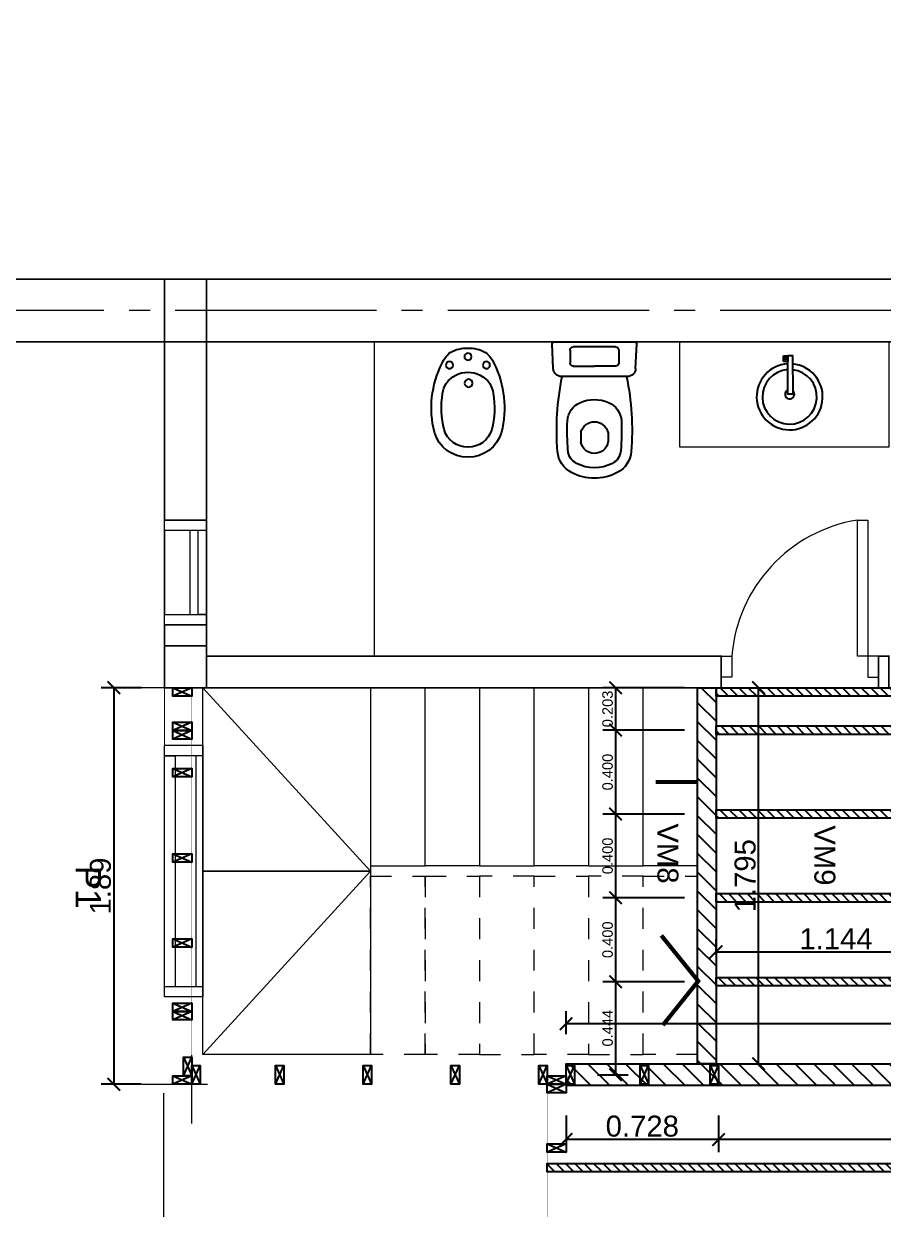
# Model space of a CAD drawing. Header units: millimetres. Extents: x 2924 to 6397, y 1555 to 1704.
# Drawn here: x 3217.87 to 3221.97, y 1561.3 to 1566.95 of the extents above; entities that cross this region are included whole.
import ezdxf

# ---------------------------------------------------------------- set-up
doc = ezdxf.new("R2010")
doc.units = ezdxf.units.MM
doc.header["$PDMODE"] = 35
for name, pattern in [('ACAD_ISO04W100', [30, 24, -3, 0, -3]), ('CONTINUA', [200, 100, 100]), ('DASHED', [0.75, 0.5, -0.25])]:
    doc.linetypes.add(name, pattern=pattern)
doc.layers.get('Defpoints').update_dxf_attribs({"color": 230})
for name, color, linetype in [('EJES', 8, 'Continuous'), ('P0- COLUMNAS HºAº', 7, 'Continuous'), ('P0-CARPINTERIAS', 7, 'Continuous'), ('P0-COTAS', 7, 'Continuous'), ('P0-MAMPOSTERIA LADRILLO', 7, 'Continuous'), ('P0-MUROS', 7, 'Continuous'), ('P0-PANEL', 7, 'Continuous'), ('P0-SANITARIOS', 7, 'Continuous'), ('P0-SOLADOS', 7, 'Continuous'), ('P0-TEXTOS', 7, 'Continuous'), ('P1-MAMPOSTERIA LADRILLO', 7, 'Continuous'), ('PT-MUROS', 7, 'Continuous')]:
    doc.layers.add(name, color=color, linetype=linetype)
doc.styles.add('Arial02.5', font='arial.ttf', dxfattribs={"width": 0.8, "height": 0.025})
doc.styles.add('Arial10', font='arial.ttf', dxfattribs={"height": 0.1})
doc.styles.get("Standard").update_dxf_attribs({"font": 'arial.ttf'})
doc.dimstyles.new('COTA-1-50', dxfattribs={"dimtxt": 0.1, "dimasz": 0.06, "dimexe": 0.06, "dimexo": 0.15, "dimgap": 0.0125, "dimtad": 1, "dimzin": 0, "dimdsep": 46, "dimtxsty": 'Arial10', "dimblk1": 'ARCHTICK', "dimblk2": 'ARCHTICK', "dimsah": 1, "dimcen": 0.09, "dimclrd": 7, "dimclre": 7, "dimclrt": 7, "dimazin": 0, "dimtfac": 1, "dimtofl": 0, "dimtmove": 2, "dimatfit": 3, "dimldrblk": 'ARCHTICK', "dimfxl": 1, "dimtolj": 1, "dimtzin": 0, "dimarcsym": 0})
pattern_1 = [(315, (1600.02386, 4649.00571), (0.0449012806, 0.0449012806), [])]

# ---------------------------------------------------------------- blocks, each defined once
blk = doc.blocks.new('A$C699B31DF')
at = {"color": 0}
for p, q in [((0.5232, 0.3989), (0.6416, 0.4042)), ((0.65, 0.3962), (0.65, 0.008)), ((0.485, 0.3589), (0.485, 0.0453)), ((0.5348, 0.303), (0.5348, 0.2021)), ((0.6115, 0.3181), (0.5499, 0.3181)), ((0.6266, 0.303), (0.6266, 0.1012)), ((0.2196, 0.267), (0.1744, 0.267)), ((0.5348, 0.1012), (0.5348, 0.2021)), ((0.2196, 0.1373), (0.1744, 0.1373)), ((0.6115, 0.0861), (0.5499, 0.0861)), ((0.5232, 0.0054), (0.6416, 0))]:
    blk.add_line(p, q, dxfattribs=at)
for centre, radius, start, end in [((0.525, 0.3589), 0.04, 92.6026, 180), ((0.642, 0.3962), 0.008, 0, 92.6026), ((0.1375, 0.2532), 0.125, 94.4928, 152.4143), ((0.2276, -0.8924), 1.2742, 78.3437, 94.4928), ((0.2354, 0.2021), 0.2354, 152.4143, 207.5857), ((0.2354, 0.2021), 0.1854, 152.4143, 207.5857), ((0.1375, 0.2532), 0.075, 94.4928, 152.4143), ((0.2276, -0.8924), 1.2242, 87.8575, 94.4928), ((0.2686, 0.2299), 0.1012, 22.7679, 87.2928), ((0.5499, 0.303), 0.0151, 90, 180), ((0.6115, 0.303), 0.0151, 0, 90), ((0.1837, 0.2021), 0.0655, 98.137, 261.863), ((0.2023, 0.2021), 0.0671, 284.9254, 75.0746), ((0.2016, 0.2021), 0.1736, 337.3386, 22.6614), ((0.1375, 0.151), 0.075, 207.5857, 265.5072), ((0.2686, 0.1744), 0.1012, 272.7072, 337.2321), ((0.1375, 0.151), 0.125, 207.5857, 265.5072), ((0.2276, 1.2966), 1.2242, 265.5072, 272.1425), ((0.5499, 0.1012), 0.0151, 180, 270), ((0.6115, 0.1012), 0.0151, 270, 0), ((0.2276, 1.2966), 1.2742, 265.5072, 281.6563), ((0.525, 0.0453), 0.04, 180, 267.3974), ((0.642, 0.008), 0.008, 267.3974, 0)]:
    blk.add_arc(centre, radius, start, end, dxfattribs=at)
blk = doc.blocks.new('A$C9e56f727')
at = {"color": 0}
for p, q in [((0.3012, 0.0687), (0.3123, 0.0847)), ((0.3241, 0.0529), (0.3012, 0.0687)), ((0.3123, 0.0847), (0.3352, 0.0689)), ((0.3352, 0.0689), (0.3241, 0.0529))]:
    blk.add_line(p, q, dxfattribs=at)
for points in [[(0.3241, 0.0529), (0.3109, 0.0338), (0.16, 0.1382), (0.1732, 0.1573)], [(0.3304, 0.0624), (0.328, 0.0589), (0.3138, 0.0687), (0.3162, 0.0722)]]:
    blk.add_lwpolyline(points, close=True, dxfattribs=at)
for centre, radius, start, end in [((0.1576, 0.1576), 0.1576, 328.4255, 319.9745), ((0.1577, 0.1577), 0.1301, 329.0576, 318.8141), ((0.1674, 0.1506), 0.0224, 348.282, 285.1805)]:
    blk.add_arc(centre, radius, start, end, dxfattribs=at)
blk = doc.blocks.new('A$Cc807aeb1')
at = {"color": 0}
for centre, radius in [((0.0864, 0.44), 0.017), ((0.1744, 0.48), 0.017), ((0.2624, 0.44), 0.017), ((0.1712, 0.3537), 0.0189)]:
    blk.add_circle(centre, radius, dxfattribs=at)
for centre, radius, start, end in [((0.1646, 0.3719), 0.1485, 86.2096, 120.184), ((0.1842, 0.3719), 0.1485, 59.816, 93.7904), ((0.1685, 0.4001), 0.1272, 128.1193, 157.7023), ((0.1803, 0.4001), 0.1272, 22.2977, 51.8807), ((0.4712, 0.2356), 0.4712, 153.1577, 194.2009), ((0.1744, 0.2793), 0.1267, 90, 144.912), ((0.1744, 0.2793), 0.1267, 35.088, 90), ((-0.1224, 0.2356), 0.4712, 345.7991, 26.8423), ((0.1997, 0.2791), 0.1483, 150.4552, 170.0091), ((0.1491, 0.2791), 0.1483, 9.9909, 29.5448), ((0.4712, 0.2356), 0.4232, 170.5935, 194.2009), ((-0.1224, 0.2356), 0.4232, 345.7991, 9.4065), ((0.173, 0.1648), 0.1648, 195.7672, 270.493), ((0.173, 0.1648), 0.1168, 196.4302, 270.493), ((0.1758, 0.1648), 0.1648, 269.507, 344.2328), ((0.1758, 0.1648), 0.1168, 269.507, 343.5698)]:
    blk.add_arc(centre, radius, start, end, dxfattribs=at)
blk = doc.blocks.new('_ARCHTICK')
at = {"color": 0, "linetype": 'ByBlock', "const_width": 0.15}
blk.add_lwpolyline([(-0.5, -0.5), (0.5, 0.5)], dxfattribs=at)
blk = doc.blocks.new('*D366')
at = {"layer": 'Defpoints', "color": 0, "transparency": 16777216}
for p in [(3218.585, 1563.7836), (3218.3031, 1561.8913), (3218.585, 1561.8913)]:
    blk.add_point(p, dxfattribs=at)
at = {"layer": 'P0-COTAS', "color": 7, "lineweight": -2, "transparency": 16777216}
for p, q in [((3218.435, 1563.7836), (3218.2431, 1563.7836)), ((3218.3031, 1563.7836), (3218.3031, 1561.8913)), ((3218.435, 1561.8913), (3218.2431, 1561.8913))]:
    blk.add_line(p, q, dxfattribs=at)
at = {"layer": 'P0-COTAS', "color": 7, "lineweight": -2, "transparency": 16777216, "xscale": 0.06, "yscale": 0.06, "zscale": 0.06}
for p, rotation in [((3218.3031, 1563.7836), 90), ((3218.3031, 1561.8913), 270)]:
    blk.add_blockref('_ARCHTICK', p, dxfattribs=dict(at, rotation=rotation))
at = {"layer": 'P0-COTAS', "color": 7, "lineweight": 0, "transparency": 16777216, "insert": (3218.2395, 1562.8374), "char_height": 0.1, "attachment_point": 5, "rotation": 90, "style": 'Arial10'}
blk.add_mtext('\\A1;1.89', dxfattribs=at)
blk = doc.blocks.new('A$C5d8a38c0')
at = {"color": 0, "const_width": 0.0003}
blk.add_lwpolyline([(0, 0.0904), (0.71, 0.0904), (0.71, 0.0004), (0, 0.0004)], close=True, dxfattribs=at)
at = {"color": 0}
for points in [[(0, 0.0904), (0.04, 0.0904), (0.04, 0.0004), (0, 0.0004), (0, 0.0904), (0.04, 0.0004), (0, 0.0004), (0.04, 0.0904)], [(0.284, 0.0904), (0.324, 0.0904), (0.324, 0.0004), (0.284, 0.0004), (0.284, 0.0904), (0.324, 0.0004), (0.284, 0.0004), (0.324, 0.0904)], [(0.67, 0.0904), (0.71, 0.0904), (0.71, 0.0004), (0.67, 0.0004), (0.67, 0.0904), (0.71, 0.0004), (0.67, 0.0004), (0.71, 0.0904)]]:
    blk.add_lwpolyline(points, dxfattribs=at)
blk = doc.blocks.new('A$C00c50a6b')
at = {"color": 0, "const_width": 0.0003}
blk.add_lwpolyline([(0.09, 0), (0, 0), (0, 2.5125), (0.09, 2.5125)], close=True, dxfattribs=at)
at = {"color": 0}
for points in [[(0, 2.4725), (0, 2.5125), (0.09, 2.5125), (0.09, 2.4725), (0, 2.4725), (0.09, 2.5125), (0.09, 2.4725), (0, 2.5125)], [(0, 2.13875), (0, 2.17875), (0.09, 2.17875), (0.09, 2.13875), (0, 2.13875), (0.09, 2.17875), (0.09, 2.13875), (0, 2.17875)], [(0, 1.785), (0, 1.825), (0.09, 1.825), (0.09, 1.785), (0, 1.785), (0.09, 1.825), (0.09, 1.785), (0, 1.825)], [(0.05, 1.785), (0.09, 1.785), (0.09, 1.695), (0.05, 1.695), (0.05, 1.785), (0.09, 1.695), (0.05, 1.695), (0.09, 1.785)], [(0, 1.655), (0, 1.695), (0.09, 1.695), (0.09, 1.655), (0, 1.655), (0.09, 1.695), (0.09, 1.655), (0, 1.695)], [(0, 1.23625), (0, 1.27625), (0.09, 1.27625), (0.09, 1.23625), (0, 1.23625), (0.09, 1.27625), (0.09, 1.23625), (0, 1.27625)], [(0, 0.8175), (0, 0.8575), (0.09, 0.8575), (0.09, 0.8175), (0, 0.8175), (0.09, 0.8575), (0.09, 0.8175), (0, 0.8575)], [(0, 0.39875), (0, 0.43875), (0.09, 0.43875), (0.09, 0.39875), (0, 0.39875), (0.09, 0.43875), (0.09, 0.39875), (0, 0.43875)], [(0, 0), (0, 0.04), (0.09, 0.04), (0.09, 0), (0, 0), (0.09, 0.04), (0.09, 0), (0, 0.04)]]:
    blk.add_lwpolyline(points, dxfattribs=at)
blk = doc.blocks.new('A$C87677e07')
at = {"color": 0, "const_width": 0.0005}
blk.add_lwpolyline([(0, 0.09), (1.8925, 0.09), (1.8925, 0), (0, 0)], close=True, dxfattribs=at)
at = {"color": 0}
for points in [[(0, 0.09), (0.04, 0.09), (0.04, 0), (0, 0), (0, 0.09), (0.04, 0), (0, 0), (0.04, 0.09)], [(0.165, 0.09), (0.205, 0.09), (0.205, 0), (0.165, 0), (0.165, 0.09), (0.205, 0), (0.165, 0), (0.205, 0.09)], [(0.205, 0.09), (0.245, 0.09), (0.245, 0), (0.205, 0), (0.205, 0.09), (0.245, 0), (0.205, 0), (0.245, 0.09)], [(1.505, 0.09), (1.545, 0.09), (1.545, 0), (1.505, 0), (1.505, 0.09), (1.545, 0), (1.505, 0), (1.545, 0.09)], [(1.545, 0.09), (1.585, 0.09), (1.585, 0), (1.545, 0), (1.545, 0.09), (1.585, 0), (1.545, 0), (1.585, 0.09)], [(1.7625, 0.05), (1.7625, 0.09), (1.8525, 0.09), (1.8525, 0.05), (1.7625, 0.05), (1.8525, 0.09), (1.8525, 0.05), (1.7625, 0.09)], [(1.8525, 0.09), (1.8925, 0.09), (1.8925, 0), (1.8525, 0), (1.8525, 0.09), (1.8925, 0), (1.8525, 0), (1.8925, 0.09)]]:
    blk.add_lwpolyline(points, dxfattribs=at)
at = {"color": 8}
for points in [[(0.386, 0.09), (0.426, 0.09), (0.426, 0), (0.386, 0), (0.386, 0.09), (0.426, 0), (0.386, 0), (0.426, 0.09)], [(0.792, 0.09), (0.832, 0.09), (0.832, 0), (0.792, 0), (0.792, 0.09), (0.832, 0), (0.792, 0), (0.832, 0.09)], [(1.198, 0.09), (1.238, 0.09), (1.238, 0), (1.198, 0), (1.198, 0.09), (1.238, 0), (1.198, 0), (1.238, 0.09)]]:
    blk.add_lwpolyline(points, dxfattribs=at)
blk = doc.blocks.new('*D390')
at = {"layer": 'Defpoints', "color": 0, "transparency": 16777216}
for p in [(3221.1755, 1563.7838), (3221.378, 1563.7838), (3221.1755, 1561.9892)]:
    blk.add_point(p, dxfattribs=at)
at = {"layer": 'PT-MUROS', "color": 7, "lineweight": -2, "transparency": 16777216}
for p, q in [((3221.3255, 1563.7838), (3221.438, 1563.7838)), ((3221.378, 1561.9892), (3221.378, 1563.7838)), ((3221.3255, 1561.9892), (3221.438, 1561.9892))]:
    blk.add_line(p, q, dxfattribs=at)
at = {"layer": 'PT-MUROS', "color": 7, "lineweight": -2, "transparency": 16777216, "xscale": 0.06, "yscale": 0.06, "zscale": 0.06}
for p, rotation in [((3221.378, 1563.7838), 90), ((3221.378, 1561.9892), 270)]:
    blk.add_blockref('_ARCHTICK', p, dxfattribs=dict(at, rotation=rotation))
at = {"layer": 'PT-MUROS', "color": 7, "transparency": 16777216, "insert": (3221.3144, 1562.8865), "char_height": 0.1, "attachment_point": 5, "rotation": 90, "style": 'Arial10'}
blk.add_mtext('\\A1;1.795', dxfattribs=at)
blk = doc.blocks.new('*D391')
at = {"layer": 'Defpoints', "color": 0, "transparency": 16777216}
for p in [(3222.3197, 1562.5234), (3221.1755, 1562.3611), (3222.3197, 1562.3611)]:
    blk.add_point(p, dxfattribs=at)
at = {"layer": 'PT-MUROS', "color": 7, "lineweight": -2, "transparency": 16777216}
for p, q in [((3221.1755, 1562.5111), (3221.1755, 1562.5834)), ((3222.3197, 1562.5111), (3222.3197, 1562.5834)), ((3221.1755, 1562.5234), (3222.3197, 1562.5234))]:
    blk.add_line(p, q, dxfattribs=at)
at = {"layer": 'PT-MUROS', "color": 7, "lineweight": -2, "transparency": 16777216, "xscale": 0.06, "yscale": 0.06, "zscale": 0.06, "rotation": 180}
blk.add_blockref('_ARCHTICK', (3221.1755, 1562.5234), dxfattribs=at)
at = {"layer": 'PT-MUROS', "color": 7, "lineweight": -2, "transparency": 16777216, "xscale": 0.06, "yscale": 0.06, "zscale": 0.06}
blk.add_blockref('_ARCHTICK', (3222.3197, 1562.5234), dxfattribs=at)
at = {"layer": 'PT-MUROS', "color": 7, "transparency": 16777216, "insert": (3221.7476, 1562.5861), "char_height": 0.1, "attachment_point": 5, "style": 'Arial10'}
blk.add_mtext('\\A1;1.144', dxfattribs=at)
blk = doc.blocks.new('*D397')
at = {"layer": 'Defpoints', "color": 0, "transparency": 16777216}
for p in [(3131.8929, 1621.2407), (3132.8809, 1621.2407), (3132.8809, 1620.9033), (3220.46, 1562.1805), (3220.46, 1561.9813), (3228.345, 1561.9812)]:
    blk.add_point(p, dxfattribs=at)
at = {"layer": 'PT-MUROS', "color": 7, "lineweight": -2, "transparency": 16777216}
for p, q in [((3131.8929, 1621.0907), (3131.8929, 1620.8433)), ((3132.8809, 1621.0907), (3132.8809, 1620.8433)), ((3131.8929, 1620.9033), (3132.8809, 1620.9033)), ((3220.46, 1562.1313), (3220.46, 1562.2405)), ((3228.345, 1562.1312), (3228.345, 1562.2405)), ((3228.345, 1562.1805), (3220.46, 1562.1805))]:
    blk.add_line(p, q, dxfattribs=at)
at = {"layer": 'PT-MUROS', "color": 7, "lineweight": -2, "transparency": 16777216, "xscale": 0.06, "yscale": 0.06, "zscale": 0.06, "rotation": 180}
for p in [(3131.8929, 1620.9033), (3220.46, 1562.1805)]:
    blk.add_blockref('_ARCHTICK', p, dxfattribs=at)
at = {"layer": 'PT-MUROS', "color": 7, "lineweight": -2, "transparency": 16777216, "xscale": 0.06, "yscale": 0.06, "zscale": 0.06}
for p in [(3132.8809, 1620.9033), (3228.345, 1562.1805)]:
    blk.add_blockref('_ARCHTICK', p, dxfattribs=at)
at = {"layer": 'PT-MUROS', "color": 7, "transparency": 16777216, "char_height": 0.1, "attachment_point": 5, "style": 'Arial10'}
for s, insert in [('\\A1;0.99', (3132.3869, 1620.9668)), ('\\A1;7.885', (3224.4025, 1562.244))]:
    blk.add_mtext(s, dxfattribs=dict(at, insert=insert))
blk = doc.blocks.new('*D394')
at = {"layer": 'Defpoints', "color": 0, "transparency": 16777216}
for p in [(3221.1875, 1561.8932), (3223.7355, 1561.8932), (3221.1875, 1561.6277)]:
    blk.add_point(p, dxfattribs=at)
at = {"layer": 'PT-MUROS', "color": 7, "lineweight": -2, "transparency": 16777216}
for p, q in [((3221.1875, 1561.7432), (3221.1875, 1561.5677)), ((3223.7355, 1561.7432), (3223.7355, 1561.5677)), ((3223.7355, 1561.6277), (3221.1875, 1561.6277))]:
    blk.add_line(p, q, dxfattribs=at)
at = {"layer": 'PT-MUROS', "color": 7, "lineweight": -2, "transparency": 16777216, "xscale": 0.06, "yscale": 0.06, "zscale": 0.06, "rotation": 180}
blk.add_blockref('_ARCHTICK', (3221.1875, 1561.6277), dxfattribs=at)
at = {"layer": 'PT-MUROS', "color": 7, "lineweight": -2, "transparency": 16777216, "xscale": 0.06, "yscale": 0.06, "zscale": 0.06}
blk.add_blockref('_ARCHTICK', (3223.7355, 1561.6277), dxfattribs=at)
at = {"layer": 'PT-MUROS', "color": 7, "transparency": 16777216, "insert": (3222.4615, 1561.6913), "char_height": 0.1, "attachment_point": 5, "style": 'Arial10'}
blk.add_mtext('\\A1;2.548', dxfattribs=at)
blk = doc.blocks.new('*D396')
at = {"layer": 'Defpoints', "color": 0, "transparency": 16777216}
for p in [(3220.46, 1561.8932), (3221.1875, 1561.8932), (3220.46, 1561.6277)]:
    blk.add_point(p, dxfattribs=at)
at = {"layer": 'PT-MUROS', "color": 7, "lineweight": -2, "transparency": 16777216}
for p, q in [((3220.46, 1561.7432), (3220.46, 1561.5677)), ((3221.1875, 1561.7432), (3221.1875, 1561.5677)), ((3221.1875, 1561.6277), (3220.46, 1561.6277))]:
    blk.add_line(p, q, dxfattribs=at)
at = {"layer": 'PT-MUROS', "color": 7, "lineweight": -2, "transparency": 16777216, "xscale": 0.06, "yscale": 0.06, "zscale": 0.06, "rotation": 180}
blk.add_blockref('_ARCHTICK', (3220.46, 1561.6277), dxfattribs=at)
at = {"layer": 'PT-MUROS', "color": 7, "lineweight": -2, "transparency": 16777216, "xscale": 0.06, "yscale": 0.06, "zscale": 0.06}
blk.add_blockref('_ARCHTICK', (3221.1875, 1561.6277), dxfattribs=at)
at = {"layer": 'PT-MUROS', "color": 7, "transparency": 16777216, "insert": (3220.8237, 1561.6913), "char_height": 0.1, "attachment_point": 5, "style": 'Arial10'}
blk.add_mtext('\\A1;0.728', dxfattribs=at)
blk = doc.blocks.new('*D398')
at = {"layer": 'Defpoints', "color": 0, "transparency": 16777216}
for p in [(3132.8809, 1621.2407), (3133.8688, 1621.2407), (3133.8688, 1620.9033), (3228.345, 1565.4338), (3228.345, 1565.1812), (3228.5754, 1565.1812)]:
    blk.add_point(p, dxfattribs=at)
at = {"layer": 'PT-MUROS', "color": 7, "lineweight": -2, "transparency": 16777216}
for p, q in [((3132.8809, 1621.0907), (3132.8809, 1620.8433)), ((3133.8688, 1621.0907), (3133.8688, 1620.8433)), ((3132.8809, 1620.9033), (3133.8688, 1620.9033)), ((3228.495, 1565.4338), (3228.6354, 1565.4338)), ((3228.5754, 1565.4338), (3228.5754, 1565.1812)), ((3228.495, 1565.1812), (3228.6354, 1565.1812))]:
    blk.add_line(p, q, dxfattribs=at)
at = {"layer": 'PT-MUROS', "color": 7, "lineweight": -2, "transparency": 16777216, "xscale": 0.06, "yscale": 0.06, "zscale": 0.06}
for p, rotation in [((3132.8809, 1620.9033), 180), ((3228.5754, 1565.4338), 90), ((3228.5754, 1565.1812), 270)]:
    blk.add_blockref('_ARCHTICK', p, dxfattribs=dict(at, rotation=rotation))
blk.add_blockref('_ARCHTICK', (3133.8688, 1620.9033), dxfattribs=at)
at = {"layer": 'PT-MUROS', "color": 7, "transparency": 16777216, "insert": (3133.3748, 1620.9668), "char_height": 0.1, "attachment_point": 5, "style": 'Arial10'}
blk.add_mtext('\\A1;0.99', dxfattribs=at)
at = {"layer": 'PT-MUROS', "color": 7, "transparency": 16777216, "insert": (3228.5373, 1565.3075), "char_height": 0.05, "attachment_point": 5, "rotation": 90}
blk.add_mtext('\\A1;0.253', dxfattribs=at)
blk = doc.blocks.new('*D383')
at = {"layer": 'Defpoints', "color": 0, "transparency": 16777216}
for p in [(3221.1755, 1563.7838), (3220.6962, 1563.5811), (3221.1755, 1563.5811)]:
    blk.add_point(p, dxfattribs=at)
at = {"layer": 'PT-MUROS', "color": 7, "lineweight": -2, "transparency": 16777216}
for p, q in [((3221.0255, 1563.7838), (3220.6362, 1563.7838)), ((3220.6962, 1563.7838), (3220.6962, 1563.5811)), ((3221.0255, 1563.5811), (3220.6362, 1563.5811))]:
    blk.add_line(p, q, dxfattribs=at)
at = {"layer": 'PT-MUROS', "color": 7, "lineweight": -2, "transparency": 16777216, "xscale": 0.06, "yscale": 0.06, "zscale": 0.06}
for p, rotation in [((3220.6962, 1563.7838), 90), ((3220.6962, 1563.5811), 270)]:
    blk.add_blockref('_ARCHTICK', p, dxfattribs=dict(at, rotation=rotation))
at = {"layer": 'PT-MUROS', "color": 7, "transparency": 16777216, "insert": (3220.6582, 1563.6824), "char_height": 0.05, "attachment_point": 5, "rotation": 90}
blk.add_mtext('\\A1;0.203', dxfattribs=at)
blk = doc.blocks.new('*D384')
at = {"layer": 'Defpoints', "color": 0, "transparency": 16777216}
for p in [(3221.1755, 1563.5811), (3220.6962, 1563.1811), (3221.1755, 1563.1811)]:
    blk.add_point(p, dxfattribs=at)
at = {"layer": 'PT-MUROS', "color": 7, "lineweight": -2, "transparency": 16777216}
for p, q in [((3221.0255, 1563.5811), (3220.6362, 1563.5811)), ((3220.6962, 1563.5811), (3220.6962, 1563.1811)), ((3221.0255, 1563.1811), (3220.6362, 1563.1811))]:
    blk.add_line(p, q, dxfattribs=at)
at = {"layer": 'PT-MUROS', "color": 7, "lineweight": -2, "transparency": 16777216, "xscale": 0.06, "yscale": 0.06, "zscale": 0.06}
for p, rotation in [((3220.6962, 1563.5811), 90), ((3220.6962, 1563.1811), 270)]:
    blk.add_blockref('_ARCHTICK', p, dxfattribs=dict(at, rotation=rotation))
at = {"layer": 'PT-MUROS', "color": 7, "transparency": 16777216, "insert": (3220.6582, 1563.3811), "char_height": 0.05, "attachment_point": 5, "rotation": 90}
blk.add_mtext('\\A1;0.400', dxfattribs=at)
blk = doc.blocks.new('*D385')
at = {"layer": 'Defpoints', "color": 0, "transparency": 16777216}
for p in [(3221.1755, 1563.1811), (3220.6962, 1562.7811), (3221.1755, 1562.7811)]:
    blk.add_point(p, dxfattribs=at)
at = {"layer": 'PT-MUROS', "color": 7, "lineweight": -2, "transparency": 16777216}
for p, q in [((3221.0255, 1563.1811), (3220.6362, 1563.1811)), ((3220.6962, 1563.1811), (3220.6962, 1562.7811)), ((3221.0255, 1562.7811), (3220.6362, 1562.7811))]:
    blk.add_line(p, q, dxfattribs=at)
at = {"layer": 'PT-MUROS', "color": 7, "lineweight": -2, "transparency": 16777216, "xscale": 0.06, "yscale": 0.06, "zscale": 0.06}
for p, rotation in [((3220.6962, 1563.1811), 90), ((3220.6962, 1562.7811), 270)]:
    blk.add_blockref('_ARCHTICK', p, dxfattribs=dict(at, rotation=rotation))
at = {"layer": 'PT-MUROS', "color": 7, "transparency": 16777216, "insert": (3220.6582, 1562.9811), "char_height": 0.05, "attachment_point": 5, "rotation": 90}
blk.add_mtext('\\A1;0.400', dxfattribs=at)
blk = doc.blocks.new('*D386')
at = {"layer": 'Defpoints', "color": 0, "transparency": 16777216}
for p in [(3221.1755, 1562.7811), (3220.6962, 1562.3811), (3221.1755, 1562.3811)]:
    blk.add_point(p, dxfattribs=at)
at = {"layer": 'PT-MUROS', "color": 7, "lineweight": -2, "transparency": 16777216}
for p, q in [((3221.0255, 1562.7811), (3220.6362, 1562.7811)), ((3220.6962, 1562.7811), (3220.6962, 1562.3811)), ((3221.0255, 1562.3811), (3220.6362, 1562.3811))]:
    blk.add_line(p, q, dxfattribs=at)
at = {"layer": 'PT-MUROS', "color": 7, "lineweight": -2, "transparency": 16777216, "xscale": 0.06, "yscale": 0.06, "zscale": 0.06}
for p, rotation in [((3220.6962, 1562.7811), 90), ((3220.6962, 1562.3811), 270)]:
    blk.add_blockref('_ARCHTICK', p, dxfattribs=dict(at, rotation=rotation))
at = {"layer": 'PT-MUROS', "color": 7, "transparency": 16777216, "insert": (3220.6582, 1562.5811), "char_height": 0.05, "attachment_point": 5, "rotation": 90}
blk.add_mtext('\\A1;0.400', dxfattribs=at)
blk = doc.blocks.new('*D387')
at = {"layer": 'Defpoints', "color": 0, "transparency": 16777216}
for p in [(3221.1755, 1562.3811), (3220.46, 1561.9372), (3220.6962, 1561.9372)]:
    blk.add_point(p, dxfattribs=at)
at = {"layer": 'PT-MUROS', "color": 7, "lineweight": -2, "transparency": 16777216}
for p, q in [((3221.0255, 1562.3811), (3220.6362, 1562.3811)), ((3220.6962, 1562.3811), (3220.6962, 1561.9372)), ((3220.61, 1561.9372), (3220.7562, 1561.9372))]:
    blk.add_line(p, q, dxfattribs=at)
at = {"layer": 'PT-MUROS', "color": 7, "lineweight": -2, "transparency": 16777216, "xscale": 0.06, "yscale": 0.06, "zscale": 0.06}
for p, rotation in [((3220.6962, 1562.3811), 90), ((3220.6962, 1561.9372), 270)]:
    blk.add_blockref('_ARCHTICK', p, dxfattribs=dict(at, rotation=rotation))
at = {"layer": 'PT-MUROS', "color": 7, "transparency": 16777216, "insert": (3220.6582, 1562.1592), "char_height": 0.05, "attachment_point": 5, "rotation": 90}
blk.add_mtext('\\A1;0.444', dxfattribs=at)

msp = doc.modelspace()

# ---------------------------------------------------------------- hatches: boundary and pattern name
at = {"layer": 'PT-MUROS'}
h = msp.add_hatch(dxfattribs=at)
h.set_pattern_fill('ANSI31', color=4, scale=0.01, angle=-90)
h.set_pattern_definition([(315, (1600.023862, 4649.005712), (0.0224506403, 0.0224506403), [])])
h.paths.add_polyline_path([(3228.345, 1559.1132), (3228.345, 1559.0732), (3226.3952, 1559.0732), (3226.3952, 1559.1132)])
h.paths.add_polyline_path([(3228.345, 1559.5132), (3228.345, 1559.4732), (3226.3952, 1559.4732), (3226.3952, 1559.5132)])
h.paths.add_polyline_path([(3228.345, 1559.9132), (3228.345, 1559.8732), (3226.3952, 1559.8732), (3226.3952, 1559.9132)])
h.paths.add_polyline_path([(3228.345, 1560.3132), (3228.345, 1560.2732), (3226.3952, 1560.2732), (3226.3952, 1560.3132)])
h.paths.add_polyline_path([(3228.345, 1560.7132), (3228.345, 1560.6732), (3226.3952, 1560.6732), (3226.3952, 1560.7132)])
h.paths.add_polyline_path([(3228.345, 1561.1132), (3228.345, 1561.0732), (3226.3952, 1561.0732), (3226.3952, 1561.1132)])
h.paths.add_polyline_path([(3228.345, 1561.5132), (3228.345, 1561.4732), (3226.3952, 1561.4732), (3226.3952, 1561.5132)])
h.paths.add_polyline_path([(3228.345, 1563.6012), (3228.345, 1563.5612), (3226.3952, 1563.5612), (3226.3952, 1563.6012)])
h.paths.add_polyline_path([(3228.345, 1563.2012), (3228.345, 1563.1612), (3226.3952, 1563.1612), (3226.3952, 1563.2012)])
h.paths.add_polyline_path([(3228.345, 1562.8012), (3228.345, 1562.7612), (3226.3952, 1562.7612), (3226.3952, 1562.8012)])
h.paths.add_polyline_path([(3228.345, 1562.4012), (3228.345, 1562.3612), (3226.3952, 1562.3612), (3226.3952, 1562.4012)])
h.paths.add_polyline_path([(3228.345, 1565.2012), (3228.345, 1565.1612), (3226.3952, 1565.1612), (3226.3952, 1565.2012)])
h.paths.add_polyline_path([(3228.345, 1564.8012), (3228.345, 1564.7612), (3226.3952, 1564.7612), (3226.3952, 1564.8012)])
h.paths.add_polyline_path([(3228.345, 1564.4012), (3228.345, 1564.3612), (3226.3952, 1564.3612), (3226.3952, 1564.4012)])
h.paths.add_polyline_path([(3228.345, 1564.0012), (3228.345, 1563.9612), (3226.3952, 1563.9612), (3226.3952, 1564.0012)])
h.paths.add_polyline_path([(3228.345, 1565.4336), (3228.345, 1565.3936), (3226.3952, 1565.3936), (3226.3952, 1565.4336)])
h.paths.add_polyline_path([(3226.3072, 1564.8012), (3226.3072, 1564.7612), (3224.4815, 1564.7612), (3224.4815, 1564.8012)])
h.paths.add_polyline_path([(3226.3072, 1564.4012), (3226.3072, 1564.3612), (3224.4815, 1564.3612), (3224.4815, 1564.4012)])
h.paths.add_polyline_path([(3226.3072, 1564.0012), (3226.3072, 1563.9612), (3224.4815, 1563.9612), (3224.4815, 1564.0012)])
h.paths.add_polyline_path([(3226.3072, 1563.6012), (3226.3072, 1563.5612), (3224.4815, 1563.5612), (3224.4815, 1563.6012)])
h.paths.add_polyline_path([(3226.3072, 1563.2012), (3226.3072, 1563.1612), (3224.4815, 1563.1612), (3224.4815, 1563.2012)])
h.paths.add_polyline_path([(3226.3072, 1562.8012), (3226.3072, 1562.7612), (3224.4815, 1562.7612), (3224.4815, 1562.8012)])
h.paths.add_polyline_path([(3226.3072, 1562.4012), (3226.3072, 1562.3612), (3224.4815, 1562.3612), (3224.4815, 1562.4012)])
h.paths.add_polyline_path([(3226.3072, 1565.4336), (3226.3072, 1565.3936), (3224.4815, 1565.3936), (3224.4815, 1565.4336)])
h.paths.add_polyline_path([(3226.3072, 1565.2012), (3226.3072, 1565.1612), (3224.4815, 1565.1612), (3224.4815, 1565.2012)])
h.paths.add_polyline_path([(3224.3935, 1563.6012), (3224.3935, 1563.5612), (3222.4077, 1563.5612), (3222.4077, 1563.6012)])
h.paths.add_polyline_path([(3224.3935, 1563.2012), (3224.3935, 1563.1612), (3222.4077, 1563.1612), (3222.4077, 1563.2012)])
h.paths.add_polyline_path([(3224.3935, 1562.8012), (3224.3935, 1562.7612), (3222.4077, 1562.7612), (3222.4077, 1562.8012)])
h.paths.add_polyline_path([(3224.3935, 1562.4012), (3224.3935, 1562.3612), (3222.4077, 1562.3612), (3222.4077, 1562.4012)])
h.paths.add_polyline_path([(3224.3935, 1564.4012), (3224.3935, 1564.3612), (3222.2, 1564.3612), (3222.2, 1564.4012)])
h.paths.add_polyline_path([(3224.3935, 1564.0012), (3224.3935, 1563.9612), (3222.2, 1563.9612), (3222.2, 1564.0012)])
h.paths.add_polyline_path([(3224.3935, 1565.4336), (3224.3935, 1565.3936), (3222.2, 1565.3935), (3222.2, 1565.4335)])
h.paths.add_polyline_path([(3224.3935, 1565.2012), (3224.3935, 1565.1612), (3222.2, 1565.1612), (3222.2, 1565.2012)])
h.paths.add_polyline_path([(3224.3935, 1564.8012), (3224.3935, 1564.7612), (3222.2, 1564.7612), (3222.2, 1564.8012)])
h.paths.add_polyline_path([(3222.3197, 1562.4011), (3222.3197, 1562.3611), (3221.1755, 1562.3611), (3221.1755, 1562.4011)])
h.paths.add_polyline_path([(3222.3197, 1563.6011), (3222.3197, 1563.5611), (3221.1755, 1563.5611), (3221.1755, 1563.6011)])
h.paths.add_polyline_path([(3222.3197, 1563.2011), (3222.3197, 1563.1611), (3221.1755, 1563.1611), (3221.1755, 1563.2011)])
h.paths.add_polyline_path([(3222.3197, 1562.8011), (3222.3197, 1562.7611), (3221.1755, 1562.7611), (3221.1755, 1562.8011)])
h.paths.add_polyline_path([(3222.3197, 1563.7838), (3222.3197, 1563.7438), (3221.1755, 1563.7438), (3221.1755, 1563.7838)])
h.paths.add_polyline_path([(3222.3197, 1560.3131), (3222.3197, 1560.2731), (3220.37, 1560.2731), (3220.37, 1560.3131)])
h.paths.add_polyline_path([(3222.3197, 1560.7131), (3222.3197, 1560.6731), (3220.37, 1560.6731), (3220.37, 1560.7131)])
h.paths.add_polyline_path([(3222.3197, 1561.1131), (3222.3197, 1561.0731), (3220.37, 1561.0731), (3220.37, 1561.1131)])
h.paths.add_polyline_path([(3222.3197, 1561.5131), (3222.3197, 1561.4731), (3220.37, 1561.4731), (3220.37, 1561.5131)])
h.paths.add_polyline_path([(3222.3197, 1559.5131), (3222.3197, 1559.4731), (3220.37, 1559.4731), (3220.37, 1559.5131)])
h.paths.add_polyline_path([(3222.3197, 1559.9131), (3222.3197, 1559.8731), (3220.37, 1559.8731), (3220.37, 1559.9131)])
h.paths.add_polyline_path([(3222.3197, 1559.1131), (3222.3197, 1559.0731), (3220.37, 1559.0731), (3220.37, 1559.1131)])
h.paths.add_polyline_path([(3224.3935, 1559.1132), (3224.3935, 1559.0732), (3222.4077, 1559.0732), (3222.4077, 1559.1132)])
h.paths.add_polyline_path([(3224.3934, 1561.5132), (3224.3934, 1561.4732), (3222.4077, 1561.4732), (3222.4077, 1561.5132)])
h.paths.add_polyline_path([(3224.3935, 1561.1132), (3224.3935, 1561.0732), (3222.4077, 1561.0732), (3222.4077, 1561.1132)])
h.paths.add_polyline_path([(3224.3935, 1560.7132), (3224.3935, 1560.6732), (3222.4077, 1560.6732), (3222.4077, 1560.7132)])
h.paths.add_polyline_path([(3224.3935, 1560.3132), (3224.3935, 1560.2732), (3222.4077, 1560.2732), (3222.4077, 1560.3132)])
h.paths.add_polyline_path([(3224.3935, 1559.9132), (3224.3935, 1559.8732), (3222.4077, 1559.8732), (3222.4077, 1559.9132)])
h.paths.add_polyline_path([(3224.3935, 1559.5132), (3224.3935, 1559.4732), (3222.4077, 1559.4732), (3222.4077, 1559.5132)])
h.paths.add_polyline_path([(3226.3072, 1559.1132), (3226.3072, 1559.0732), (3224.4815, 1559.0732), (3224.4815, 1559.1132)])
h.paths.add_polyline_path([(3226.3072, 1561.5132), (3226.3072, 1561.4732), (3224.4815, 1561.4732), (3224.4815, 1561.5132)])
h.paths.add_polyline_path([(3226.3072, 1561.1132), (3226.3072, 1561.0732), (3224.4815, 1561.0732), (3224.4815, 1561.1132)])
h.paths.add_polyline_path([(3226.3072, 1560.7132), (3226.3072, 1560.6732), (3224.4815, 1560.6732), (3224.4815, 1560.7132)])
h.paths.add_polyline_path([(3226.3072, 1560.3132), (3226.3072, 1560.2732), (3224.4815, 1560.2732), (3224.4815, 1560.3132)])
h.paths.add_polyline_path([(3226.3072, 1559.9132), (3226.3072, 1559.8732), (3224.4815, 1559.8732), (3224.4815, 1559.9132)])
h.paths.add_polyline_path([(3226.3072, 1559.5132), (3226.3072, 1559.4732), (3224.4815, 1559.4732), (3224.4815, 1559.5132)])
h = msp.add_hatch(dxfattribs=at)
h.set_pattern_fill('ANSI31', color=3, scale=0.02, angle=-90)
h.set_pattern_definition(pattern_1)
h.paths.add_polyline_path([(3221.1755, 1563.7838), (3221.1755, 1561.9892), (3221.0875, 1561.9892), (3221.0875, 1563.7838)])
h = msp.add_hatch(dxfattribs=at)
h.set_pattern_fill('ANSI31', color=2, scale=0.02, angle=-90)
h.set_pattern_definition(pattern_1)
h.paths.add_polyline_path([(3228.345, 1561.9892), (3228.345, 1561.8852), (3220.46, 1561.8852), (3220.46, 1561.9892)])

# ---------------------------------------------------------------- linework, layer by layer
at = {"layer": 'EJES', "color": 8, "linetype": 'ACAD_ISO04W100', "lineweight": 0, "ltscale": 0.04}
msp.add_lwpolyline([(3244.2558, 1565.5836), (3211.8517, 1565.5836)], dxfattribs=at)
at = {"layer": 'P0- COLUMNAS HºAº', "color": 8, "lineweight": 0, "const_width": 0.008}
for points in [[(3218.7455, 1565.4336), (3218.5455, 1565.4336), (3218.5455, 1565.7336), (3218.7455, 1565.7336)], [(3218.7455, 1563.9836), (3218.7455, 1563.7836), (3218.5455, 1563.7836), (3218.5455, 1563.9836)]]:
    msp.add_lwpolyline(points, close=True, dxfattribs=at)
at = {"layer": 'P0-CARPINTERIAS', "color": 8, "linetype": 'CONTINUA', "lineweight": 0}
for points in [[(3218.7455, 1564.5836), (3218.7455, 1564.0836), (3218.5455, 1564.0836), (3218.5455, 1564.5836), (3218.7455, 1564.5836), (3218.7455, 1564.5336), (3218.5455, 1564.5336), (3218.5455, 1564.1336), (3218.7455, 1564.1336), (3218.7055, 1564.1336), (3218.7055, 1564.5336), (3218.6655, 1564.5336), (3218.6655, 1564.1336)], [(3218.5455, 1562.3086), (3218.5455, 1563.5086), (3218.7275, 1563.5088), (3218.7275, 1562.3088), (3218.5455, 1562.3086), (3218.5455, 1562.3586), (3218.7276, 1562.3586), (3218.7275, 1563.4588), (3218.5455, 1563.4586), (3218.5955, 1563.4586), (3218.5955, 1562.3586), (3218.6955, 1562.3586), (3218.6955, 1563.4586)]]:
    msp.add_lwpolyline(points, dxfattribs=at)
msp.add_lwpolyline([(3221.8501, 1564.5838), (3221.9, 1564.5838), (3221.9, 1563.8338), (3221.95, 1563.8338), (3221.95, 1563.9338), (3221.85, 1563.9338), (3221.8501, 1564.5838, 0.345651), (3221.2506, 1563.9338), (3221.2506, 1563.8338), (3221.2006, 1563.8338), (3221.2006, 1563.9338), (3221.2506, 1563.9338)], format="xyb", dxfattribs=at)
at = {"layer": 'P0-MAMPOSTERIA LADRILLO', "color": 8, "lineweight": 0, "const_width": 0.008}
for points in [[(3218.5455, 1565.434), (3218.5455, 1565.7336), (3212.5455, 1565.7336), (3212.5455, 1565.434)], [(3218.5455, 1565.7336), (3228.3845, 1565.7336), (3228.3845, 1565.4336), (3218.5455, 1565.4336)], [(3218.5455, 1563.7836), (3218.5455, 1564.0838), (3218.7455, 1564.0838), (3218.7455, 1563.9338), (3221.2, 1563.9338), (3221.2, 1563.7838), (3218.7455, 1563.7838)]]:
    msp.add_lwpolyline(points, close=True, dxfattribs=at)
for points in [[(3218.7455, 1565.4336), (3218.7455, 1564.5836), (3218.5455, 1564.5836), (3218.5455, 1565.434), (3218.7455, 1565.4336)], [(3222, 1563.7836), (3221.95, 1563.7836), (3221.95, 1563.9336), (3222, 1563.9336), (3222, 1563.7836)]]:
    msp.add_lwpolyline(points, dxfattribs=at)
at = {"layer": 'P0-MUROS', "color": 8, "lineweight": 0}
for points in [[(3218.7455, 1565.4336), (3219.5455, 1565.4336), (3219.5455, 1563.9336), (3218.7455, 1563.9336)], [(3219.5275, 1563.7838), (3219.5275, 1562.9088), (3218.7275, 1562.9088), (3218.7275, 1563.7838)]]:
    msp.add_lwpolyline(points, close=True, dxfattribs=at)
at = {"layer": 'P0-MUROS', "color": 8, "lineweight": 0, "const_width": 0.005}
msp.add_lwpolyline([(3218.5455, 1563.7838), (3218.5455, 1563.5088), (3218.7275, 1563.5088), (3218.7275, 1563.7838)], dxfattribs=at)
at = {"layer": 'P0-MUROS', "color": 8, "linetype": 'Continuous', "lineweight": 0, "ltscale": 0.1}
for points in [[(3219.5275, 1562.9088), (3218.7282, 1563.7829)], [(3219.5275, 1562.9088), (3218.7275, 1562.0338)]]:
    msp.add_lwpolyline(points, dxfattribs=at)
for points in [[(3219.7875, 1563.7838), (3219.5275, 1563.7838), (3219.5275, 1562.9338), (3219.7875, 1562.9338)], [(3219.7875, 1563.7838), (3220.0475, 1563.7838), (3220.0475, 1562.9338), (3219.7875, 1562.9338)], [(3220.3075, 1563.7838), (3220.0475, 1563.7838), (3220.0475, 1562.9338), (3220.3075, 1562.9338)], [(3220.3075, 1563.7838), (3220.5675, 1563.7838), (3220.5675, 1562.9338), (3220.3075, 1562.9338)], [(3220.8275, 1563.7838), (3220.5675, 1563.7838), (3220.5675, 1562.9338), (3220.8275, 1562.9338)], [(3220.8275, 1563.7838), (3221.0875, 1563.7838), (3221.0875, 1562.9338), (3220.8275, 1562.9338)], [(3219.5275, 1562.0338), (3218.7275, 1562.0338), (3218.7275, 1562.9088), (3219.5275, 1562.9088)]]:
    msp.add_lwpolyline(points, close=True, dxfattribs=at)
at = {"layer": 'P0-MUROS', "color": 8, "lineweight": 0}
msp.add_lwpolyline([(3221.0902, 1563.3339, 0.02, 0.02, 0), (3220.8873, 1563.3339, 0, 0, 0), (3219.0744, 1563.3339, 0, 0, 0), (3219.0744, 1562.3811, 0, 0, 0), (3221.0902, 1562.3839, 0.02, 0.02, 0), (3220.9215, 1562.1734, 0.02, 0.02, 0), (3221.0902, 1562.3839, 0.02, 0.02, 0), (3220.9145, 1562.6014, 0.02, 0.02, 0)], format="xyseb", dxfattribs=at)
at = {"layer": 'P0-MUROS', "color": 8, "linetype": 'DASHED', "lineweight": 0, "ltscale": 0.2}
for points in [[(3219.7875, 1562.0338), (3219.5275, 1562.0338), (3219.5275, 1562.8838), (3219.7875, 1562.8838)], [(3220.0475, 1562.0338), (3219.7875, 1562.0338), (3219.7875, 1562.8838), (3220.0475, 1562.8838)], [(3220.0475, 1562.0338), (3220.3075, 1562.0338), (3220.3075, 1562.8838), (3220.0475, 1562.8838)], [(3220.5675, 1562.0338), (3220.3075, 1562.0338), (3220.3075, 1562.8838), (3220.5675, 1562.8838)], [(3220.5675, 1562.0338), (3220.8275, 1562.0338), (3220.8275, 1562.8838), (3220.5675, 1562.8838)], [(3221.0875, 1562.0338), (3220.8275, 1562.0338), (3220.8275, 1562.8838), (3221.0875, 1562.8838)]]:
    msp.add_lwpolyline(points, close=True, dxfattribs=at)
at = {"layer": 'P0-SANITARIOS', "color": 8, "lineweight": 0}
msp.add_lwpolyline([(3222.0015, 1564.9336), (3222.0015, 1565.4327), (3221.0014, 1565.4326), (3221.0014, 1564.9335)], close=True, dxfattribs=at)
at = {"layer": 'P0-SOLADOS', "color": 8, "lineweight": 0}
msp.add_lwpolyline([(3220.3305, 1558.7018), (3218.5455, 1558.7018), (3218.5416, 1561.8496)], dxfattribs=at)
at = {"layer": 'P1-MAMPOSTERIA LADRILLO', "color": 8, "lineweight": 0, "const_width": 0.006}
for points in [[(3218.4228, 1563.7838), (3218.7513, 1563.7838)], [(3218.675, 1562.0319), (3218.675, 1561.7031)], [(3218.4382, 1561.8913), (3218.7513, 1561.8913)]]:
    msp.add_lwpolyline(points, dxfattribs=at)
at = {"layer": 'PT-MUROS', "color": 3}
msp.add_lwpolyline([(3221.1755, 1563.7838), (3221.1755, 1561.9892), (3221.0875, 1561.9892), (3221.0875, 1563.7838)], close=True, dxfattribs=at)
at = {"layer": 'PT-MUROS', "color": 4}
for points in [[(3222.3197, 1563.7838), (3222.3197, 1563.7438), (3221.1755, 1563.7438), (3221.1755, 1563.7838)], [(3222.3197, 1563.6011), (3222.3197, 1563.5611), (3221.1755, 1563.5611), (3221.1755, 1563.6011)], [(3222.3197, 1563.2011), (3222.3197, 1563.1611), (3221.1755, 1563.1611), (3221.1755, 1563.2011)], [(3222.3197, 1562.8011), (3222.3197, 1562.7611), (3221.1755, 1562.7611), (3221.1755, 1562.8011)], [(3222.3197, 1562.4011), (3222.3197, 1562.3611), (3221.1755, 1562.3611), (3221.1755, 1562.4011)], [(3222.3197, 1561.5131), (3222.3197, 1561.4731), (3220.37, 1561.4731), (3220.37, 1561.5131)]]:
    msp.add_lwpolyline(points, close=True, dxfattribs=at)
at = {"layer": 'PT-MUROS', "color": 2}
msp.add_lwpolyline([(3228.345, 1561.9892), (3228.345, 1561.8852), (3220.46, 1561.8852), (3220.46, 1561.9892)], close=True, dxfattribs=at)

# ---------------------------------------------------------------- block references
at = {"layer": 'P0-PANEL', "color": 8, "lineweight": 0, "rotation": 270}
for name, p in [('A$C87677e07', (3218.585, 1563.7838)), ('A$C00c50a6b', (3218.675, 1561.9813)), ('A$C5d8a38c0', (3220.3696, 1561.8913))]:
    msp.add_blockref(name, p, dxfattribs=at)
at = {"layer": 'P0-SANITARIOS', "color": 8, "lineweight": 0, "xscale": -1, "rotation": 270}
msp.add_blockref('A$C699B31DF', (3220.3931, 1564.783), dxfattribs=at)
at = {"layer": 'P0-SANITARIOS', "color": 8, "lineweight": 0, "xscale": -1}
msp.add_blockref('A$Cc807aeb1', (3220.1665, 1564.8831), dxfattribs=at)
at = {"layer": 'P0-SANITARIOS', "color": 8, "lineweight": 0, "rotation": 124.8792947054398}
msp.add_blockref('A$C9e56f727', (3221.7458, 1565.1323), dxfattribs=at)

# ---------------------------------------------------------------- texts
at = {"layer": 'P0-TEXTOS', "color": 8, "lineweight": 0, "style": 'Arial02.5'}
msp.add_text('P1', height=0.12, rotation=270, dxfattribs=at).set_placement((3218.1214, 1562.9346))
at = {"layer": 'PT-MUROS', "color": 3, "insert": (3220.9959, 1563.1363), "char_height": 0.1, "attachment_point": 1, "rotation": 270}
msp.add_mtext_dynamic_manual_height_columns('VM8', width=0.668175, gutter_width=12.5, heights=[0], dxfattribs=at)
at = {"layer": 'PT-MUROS', "color": 4, "insert": (3221.7444, 1563.1274), "char_height": 0.1, "attachment_point": 1, "rotation": 270}
msp.add_mtext_dynamic_manual_height_columns('VM9', width=0.308735, gutter_width=12.5, heights=[0], dxfattribs=at)

# ---------------------------------------------------------------- dimensions: what is measured, and where the dimension line sits
at = {"layer": 'P0-COTAS', "color": 8, "lineweight": 0}
dim = msp.add_linear_dim(base=(3218.3031, 1561.8913), p1=(3218.585, 1563.7836), p2=(3218.585, 1561.8913), angle=270, dimstyle='COTA-1-50', dxfattribs=at)
dim.commit()
dim.dimension.update_dxf_attribs({"geometry": '*D366', "text_midpoint": (3218.2395, 1562.8374)})
at = {"layer": 'PT-MUROS'}
for base, p1, p2, override, picture, middle in [((3220.46, 1562.1805), (3228.345, 1561.9812), (3220.46, 1561.9813), {"dimdec": 3, "dimfxl": 0.2, "dimarcsym": 1}, '*D397', (3224.4025, 1562.244)), ((3132.8809, 1620.9033), (3131.8929, 1621.2407), (3132.8809, 1621.2407), {"dimfxl": 0.5, "dimarcsym": 1}, '*D397', (3132.3869, 1620.9668)), ((3133.8688, 1620.9033), (3132.8809, 1621.2407), (3133.8688, 1621.2407), {"dimfxl": 0.5, "dimarcsym": 1}, '*D398', (3133.3748, 1620.9668)), ((3222.3197, 1562.5234), (3221.1755, 1562.3611), (3222.3197, 1562.3611), {"dimdec": 3, "dimfxl": 0.2, "dimarcsym": 1}, '*D391', (3221.7476, 1562.5861)), ((3220.459988, 1561.6277), (3221.187489, 1561.893231), (3220.459988, 1561.893231), {"dimdec": 3, "dimfxl": 0.2, "dimarcsym": 1}, '*D396', (3220.823739, 1561.691257)), ((3221.1875, 1561.6277), (3223.7355, 1561.8932), (3221.1875, 1561.8932), {"dimdec": 3, "dimfxl": 0.2, "dimarcsym": 1}, '*D394', (3222.4615, 1561.6913))]:
    dim = msp.add_linear_dim(base=base, p1=p1, p2=p2, dimstyle='COTA-1-50', override=override, dxfattribs=at)
    dim.commit()
    dim.dimension.update_dxf_attribs({"geometry": picture, "text_midpoint": middle})
for base, p1, p2, override, picture, middle in [((3228.5754, 1565.1812), (3228.345, 1565.4338), (3228.345, 1565.1812), {"dimtxt": 0.05, "dimdec": 3, "dimtxsty": 'Standard', "dimfxl": 0.2, "dimarcsym": 1}, '*D398', (3228.5373, 1565.3075)), ((3220.6962, 1563.5811), (3221.1755, 1563.7838), (3221.1755, 1563.5811), {"dimtxt": 0.05, "dimdec": 3, "dimtxsty": 'Standard', "dimfxl": 0.2, "dimarcsym": 1}, '*D383', (3220.6582, 1563.6824)), ((3221.378, 1563.7838), (3221.1755, 1561.9892), (3221.1755, 1563.7838), {"dimdec": 3, "dimfxl": 0.2, "dimarcsym": 1}, '*D390', (3221.3144, 1562.8865)), ((3220.6962, 1563.1811), (3221.1755, 1563.5811), (3221.1755, 1563.1811), {"dimtxt": 0.05, "dimdec": 3, "dimtxsty": 'Standard', "dimfxl": 0.2, "dimarcsym": 1}, '*D384', (3220.6582, 1563.3811)), ((3220.6962, 1562.7811), (3221.1755, 1563.1811), (3221.1755, 1562.7811), {"dimtxt": 0.05, "dimdec": 3, "dimtxsty": 'Standard', "dimfxl": 0.2, "dimarcsym": 1}, '*D385', (3220.6582, 1562.9811)), ((3220.6962, 1562.3811), (3221.1755, 1562.7811), (3221.1755, 1562.3811), {"dimtxt": 0.05, "dimdec": 3, "dimtxsty": 'Standard', "dimfxl": 0.2, "dimarcsym": 1}, '*D386', (3220.6582, 1562.5811)), ((3220.6962, 1561.9372), (3221.1755, 1562.3811), (3220.46, 1561.9372), {"dimtxt": 0.05, "dimdec": 3, "dimtxsty": 'Standard', "dimfxl": 0.2, "dimarcsym": 1}, '*D387', (3220.6582, 1562.1592))]:
    dim = msp.add_linear_dim(base=base, p1=p1, p2=p2, angle=270, dimstyle='COTA-1-50', override=override, dxfattribs=at)
    dim.commit()
    dim.dimension.update_dxf_attribs({"geometry": picture, "text_midpoint": middle})

doc.saveas('drawing.dxf')
